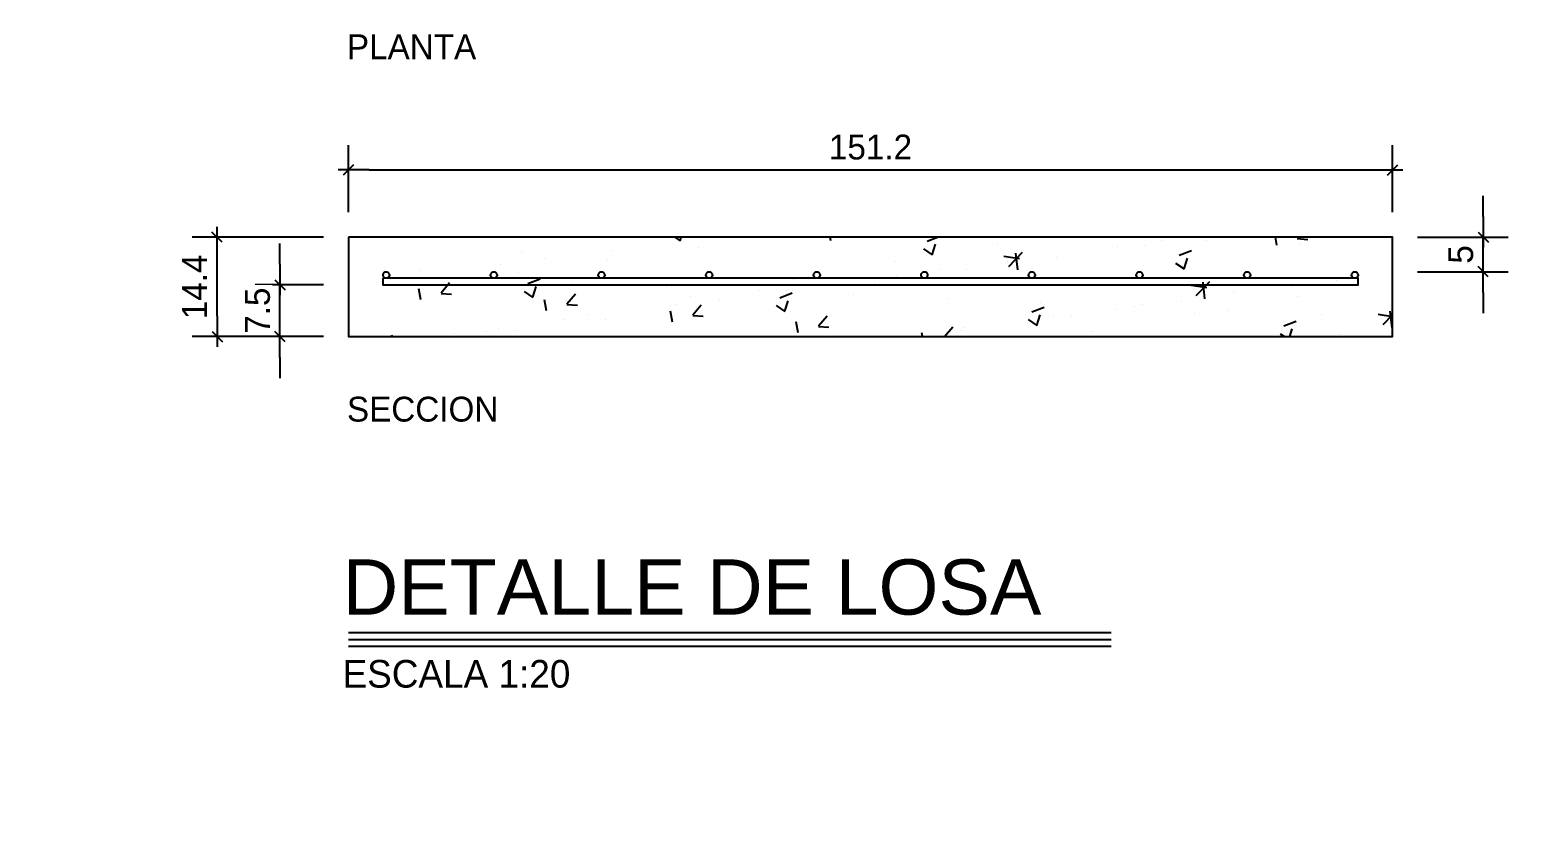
# Model space of a CAD drawing. Header units: millimetres. Extents: x 19458 to 19711, y 4351 to 4752.
# Drawn here: x 19489.28 to 19491.459, y 4517.123 to 4518.287 of the extents above; entities that cross this region are included whole.
import ezdxf
from ezdxf.enums import TextEntityAlignment as Align

# ---------------------------------------------------------------- set-up
doc = ezdxf.new("R2010")
doc.units = ezdxf.units.MM
for name, color, linetype in [('0 @ 0.2', 7, 'Continuous'), ('cotas', 1, 'Continuous'), ('cotas @ 500', 1, 'Continuous'), ('TEXTO @ 0.2', 2, 'Continuous'), ('TEXTOS TITULOS @ 0.2', 3, 'Continuous')]:
    doc.layers.add(name, color=color, linetype=linetype)
doc.styles.add('century gothic', font='GOTHIC.TTF')
doc.styles.add('COTAS SMC', font='GOTHIC.TTF')
doc.styles.add('NOTAS', font='GOTHIC.TTF')
doc.styles.add('SMCtitulos', font='sanss___.ttf')
doc.dimstyles.new('ANOTATIVE 100 SMCONSTRUCCIONES', dxfattribs={"dimscale": 0, "dimtxt": 0.18, "dimasz": 0.15, "dimexe": 0.18, "dimexo": 0.09, "dimgap": 0.1, "dimtad": 1, "dimzin": 0, "dimdsep": 46, "dimtxsty": 'century gothic', "dimblk1": 'FLECHA1', "dimblk2": 'FLECHA1', "dimsah": 1, "dimcen": 0.18, "dimdle": 0.075, "dimclrd": 1, "dimclre": 1, "dimclrt": 2, "dimaunit": 1, "dimadec": 0, "dimazin": 0, "dimtfac": 0.75, "dimtix": 1, "dimtmove": 2, "dimatfit": 3, "dimfxl": 0.09, "dimtvp": 1.5, "dimtfill": 1, "dimtolj": 1, "dimtzin": 0, "dimarcsym": 0})
doc.dimstyles.new('ANOTATIVE CM SMCONSTRUCCIONES', dxfattribs={"dimscale": 0, "dimtxt": 0.18, "dimasz": 0.15, "dimexe": 0.18, "dimexo": 0.18, "dimgap": 0.07, "dimtad": 1, "dimdec": 1, "dimlfac": 100, "dimdsep": 46, "dimtxsty": 'century gothic', "dimblk1": 'FLECHA1', "dimblk2": 'FLECHA1', "dimsah": 1, "dimcen": 0.18, "dimdle": 0.075, "dimclrd": 1, "dimclre": 1, "dimclrt": 2, "dimaunit": 1, "dimadec": 0, "dimazin": 2, "dimtfac": 0.75, "dimtdec": 1, "dimtix": 1, "dimtmove": 2, "dimatfit": 3, "dimfxl": 0.09, "dimtvp": 1.5, "dimtfill": 1, "dimtolj": 1, "dimtzin": 0, "dimarcsym": 0})
doc.dimstyles.new('PIES SMCONSTRUCCIONES', dxfattribs={"dimscale": 0, "dimtxt": 0.18, "dimasz": 0.2, "dimexe": 0.18, "dimexo": 0, "dimgap": 0.1, "dimtad": 1, "dimdec": 0, "dimlfac": 39.370079, "dimzin": 0, "dimdsep": 46, "dimlunit": 4, "dimtxsty": 'COTAS SMC', "dimblk1": 'FLECHA1', "dimblk2": 'FLECHA1', "dimsah": 1, "dimcen": 0.2, "dimdle": 0.075, "dimclrd": 1, "dimclre": 1, "dimclrt": 2, "dimaunit": 1, "dimadec": 0, "dimazin": 0, "dimtfac": 0.75, "dimtdec": 0, "dimtix": 1, "dimtmove": 2, "dimatfit": 3, "dimfxl": 0.09, "dimtvp": 1.5, "dimtfill": 1, "dimtolj": 1, "dimtzin": 0, "dimarcsym": 0})

# ---------------------------------------------------------------- blocks, each defined once
blk = doc.blocks.new('FLECHA1')
at = {"color": 4}
blk.add_line((-0.246176, -0.248081), (0.248081, 0.25), dxfattribs=at)
at = {"color": 1}
blk.add_line((-1, 0), (0.496162, 0), dxfattribs=at)
blk = doc.blocks.new('*D419')
at = {"layer": 'cotas', "color": 1, "lineweight": -2, "transparency": 16777216}
for p, q in [((19614.326, 4625.8448), (19614.326, 4700.8448)), ((19570.9836, 4550.8448), (19524.326, 4550.8448)), ((19614.326, 4548.4298), (19614.326, 4550.8448)), ((19570.5339, 4548.4298), (19524.326, 4548.4298)), ((19614.326, 4473.4298), (19614.326, 4398.4298))]:
    blk.add_line(p, q, dxfattribs=at)
at = {"layer": 'Defpoints', "color": 0, "transparency": 16777216}
for p in [(19614.326, 4550.8448), (19615.9836, 4550.8448), (19615.5339, 4548.4298)]:
    blk.add_point(p, dxfattribs=at)
at = {"layer": 'cotas', "color": 1, "lineweight": -2, "transparency": 16777216, "xscale": 75, "yscale": 75, "zscale": 75}
for p, rotation in [((19614.326, 4550.8448), 270), ((19614.326, 4548.4298), 90)]:
    blk.add_blockref('FLECHA1', p, dxfattribs=dict(at, rotation=rotation))
at = {"layer": 'cotas', "color": 2, "transparency": 16777216, "insert": (19517.3376, 4549.6373), "char_height": 90, "attachment_point": 5, "rotation": 90, "style": 'century gothic', "bg_fill": 3, "box_fill_scale": 1.1, "bg_fill_color": 256, "bg_fill_true_color": 13158600, "bg_fill_transparency": 0}
blk.add_mtext('\\A1;2.42', dxfattribs=at)
blk = doc.blocks.new('*D474')
at = {"layer": 'cotas', "color": 1, "lineweight": -2, "transparency": 16777216}
for p, q in [((19620.0128, 4651.7533), (19620.0128, 4751.7533)), ((19620.4168, 4551.7533), (19530.0128, 4551.7533)), ((19620.0128, 4550.5333), (19620.0128, 4551.7533)), ((19620.4168, 4550.5333), (19530.0128, 4550.5333)), ((19620.0128, 4450.5333), (19620.0128, 4350.5333))]:
    blk.add_line(p, q, dxfattribs=at)
at = {"layer": 'Defpoints', "color": 0, "transparency": 16777216}
for p in [(19620.0128, 4551.7533), (19620.4168, 4551.7533), (19620.4168, 4550.5333)]:
    blk.add_point(p, dxfattribs=at)
at = {"layer": 'cotas', "color": 1, "lineweight": -2, "transparency": 16777216, "xscale": 100, "yscale": 100, "zscale": 100}
for p, rotation in [((19620.0128, 4551.7533), 270), ((19620.0128, 4550.5333), 90)]:
    blk.add_blockref('FLECHA1', p, dxfattribs=dict(at, rotation=rotation))
at = {"layer": 'cotas', "color": 2, "transparency": 16777216, "insert": (19523.8809, 4551.1433), "char_height": 90, "attachment_point": 5, "rotation": 90, "style": 'COTAS SMC', "bg_fill": 3, "box_fill_scale": 1.1, "bg_fill_color": 256, "bg_fill_true_color": 13158600, "bg_fill_transparency": 0}
blk.add_mtext("\\A1;4'", dxfattribs=at)
blk = doc.blocks.new('*U680')
at = {"color": 2}
blk.add_line((0, 0.052), (5.524, 0.052), dxfattribs=at)
at = {"color": 250}
blk.add_line((0, 0), (5.524, 0), dxfattribs=at)
at = {"color": 7}
blk.add_line((0, -0.047), (5.524, -0.047), dxfattribs=at)
at = {"color": 0, "linetype": 'ByBlock', "lineweight": -2, "style": 'NOTAS'}
for tag, p in [('1TITLE', (0.027, 1.014)), ('2TITLE', (-0.043, 0.181))]:
    blk.add_attdef(tag, p, '', height=0.3, dxfattribs=at)
blk.add_attdef('SCALE', text='', height=0.18, dxfattribs=at).set_placement((-0.043, -0.148), align=Align.TOP_LEFT)
blk = doc.blocks.new('*D884')
at = {"color": 1, "lineweight": -2, "transparency": 16777216}
for p, q in [((19489.6422, 4517.9482), (19489.6422, 4517.9782)), ((19489.7054, 4517.9182), (19489.6062, 4517.9182)), ((19489.6422, 4517.8432), (19489.6422, 4517.9182)), ((19489.7054, 4517.8432), (19489.6062, 4517.8432)), ((19489.6422, 4517.8132), (19489.6422, 4517.7832))]:
    blk.add_line(p, q, dxfattribs=at)
at = {"layer": 'Defpoints', "color": 0, "transparency": 16777216}
for p in [(19489.6422, 4517.9182), (19489.7414, 4517.9182), (19489.7414, 4517.8432)]:
    blk.add_point(p, dxfattribs=at)
at = {"color": 1, "lineweight": -2, "transparency": 16777216, "xscale": 0.03, "yscale": 0.03, "zscale": 0.03}
for p, rotation in [((19489.6422, 4517.9182), 270), ((19489.6422, 4517.8432), 90)]:
    blk.add_blockref('FLECHA1', p, dxfattribs=dict(at, rotation=rotation))
at = {"color": 2, "transparency": 16777216, "insert": (19489.6098, 4517.8807), "char_height": 0.036, "attachment_point": 5, "rotation": 90, "style": 'century gothic', "bg_fill": 3, "box_fill_scale": 1.1, "bg_fill_color": 256, "bg_fill_true_color": 13158600, "bg_fill_transparency": 0}
blk.add_mtext('\\A1;7.5', dxfattribs=at)
blk = doc.blocks.new('*D885')
at = {"color": 1, "lineweight": -2, "transparency": 16777216}
for p, q in [((19489.7054, 4517.9872), (19489.5152, 4517.9872)), ((19489.5512, 4517.8732), (19489.5512, 4517.9572)), ((19489.7054, 4517.8432), (19489.5152, 4517.8432))]:
    blk.add_line(p, q, dxfattribs=at)
at = {"layer": 'Defpoints', "color": 0, "transparency": 16777216}
for p in [(19489.5512, 4517.9872), (19489.7414, 4517.9872), (19489.7414, 4517.8432)]:
    blk.add_point(p, dxfattribs=at)
at = {"color": 1, "lineweight": -2, "transparency": 16777216, "xscale": 0.03, "yscale": 0.03, "zscale": 0.03}
for p, rotation in [((19489.5512, 4517.9872), 90), ((19489.5512, 4517.8432), 270)]:
    blk.add_blockref('FLECHA1', p, dxfattribs=dict(at, rotation=rotation))
at = {"color": 2, "transparency": 16777216, "insert": (19489.5184, 4517.9152), "char_height": 0.036, "attachment_point": 5, "rotation": 90, "style": 'century gothic', "bg_fill": 3, "box_fill_scale": 1.1, "bg_fill_color": 256, "bg_fill_true_color": 13158600, "bg_fill_transparency": 0}
blk.add_mtext('\\A1;14.4', dxfattribs=at)
blk = doc.blocks.new('*D886')
at = {"color": 1, "lineweight": -2, "transparency": 16777216}
for p, q in [((19491.3851, 4518.0172), (19491.3851, 4518.0472)), ((19491.2898, 4517.9872), (19491.4211, 4517.9872)), ((19491.3851, 4517.9372), (19491.3851, 4517.9872)), ((19491.2898, 4517.9372), (19491.4211, 4517.9372)), ((19491.3851, 4517.9072), (19491.3851, 4517.8772))]:
    blk.add_line(p, q, dxfattribs=at)
at = {"layer": 'Defpoints', "color": 0, "transparency": 16777216}
for p in [(19491.2538, 4517.9872), (19491.3851, 4517.9872), (19491.2538, 4517.9372)]:
    blk.add_point(p, dxfattribs=at)
at = {"color": 1, "lineweight": -2, "transparency": 16777216, "xscale": 0.03, "yscale": 0.03, "zscale": 0.03}
for p, rotation in [((19491.3851, 4517.9872), 270), ((19491.3851, 4517.9372), 90)]:
    blk.add_blockref('FLECHA1', p, dxfattribs=dict(at, rotation=rotation))
at = {"color": 2, "transparency": 16777216, "insert": (19491.3527, 4517.9622), "char_height": 0.036, "attachment_point": 5, "rotation": 90, "style": 'century gothic', "bg_fill": 3, "box_fill_scale": 1.1, "bg_fill_color": 256, "bg_fill_true_color": 13158600, "bg_fill_transparency": 0}
blk.add_mtext('\\A1;5', dxfattribs=at)
blk = doc.blocks.new('*D887')
at = {"color": 1, "lineweight": -2, "transparency": 16777216}
for p, q in [((19489.7414, 4518.0232), (19489.7414, 4518.1205)), ((19491.2538, 4518.0232), (19491.2538, 4518.1205)), ((19489.7714, 4518.0845), (19491.2238, 4518.0845))]:
    blk.add_line(p, q, dxfattribs=at)
at = {"layer": 'Defpoints', "color": 0, "transparency": 16777216}
for p in [(19491.2538, 4518.0845), (19489.7414, 4517.9872), (19491.2538, 4517.9872)]:
    blk.add_point(p, dxfattribs=at)
at = {"color": 1, "lineweight": -2, "transparency": 16777216, "xscale": 0.03, "yscale": 0.03, "zscale": 0.03, "rotation": 180}
blk.add_blockref('FLECHA1', (19489.7414, 4518.0845), dxfattribs=at)
at = {"color": 1, "lineweight": -2, "transparency": 16777216, "xscale": 0.03, "yscale": 0.03, "zscale": 0.03}
blk.add_blockref('FLECHA1', (19491.2538, 4518.0845), dxfattribs=at)
at = {"color": 2, "transparency": 16777216, "insert": (19490.4976, 4518.1174), "char_height": 0.036, "attachment_point": 5, "style": 'century gothic', "bg_fill": 3, "box_fill_scale": 1.1, "bg_fill_color": 256, "bg_fill_true_color": 13158600, "bg_fill_transparency": 0}
blk.add_mtext('\\A1;151.2', dxfattribs=at)
blk = doc.blocks.new('*U1037')
at = {"layer": 'cotas @ 500'}
dim = blk.add_linear_dim(base=(19614.3260382735, 4550.8448237801), p1=(19615.5338597089, 4548.4298237801), p2=(19615.9836080801, 4550.8448237801), angle=90, dimstyle='ANOTATIVE 100 SMCONSTRUCCIONES', override={"dimscale": 500, "dimtix": 1, "dimtofl": 1, "dimtmove": 1, "dimatfit": 1}, dxfattribs=at)
dim.commit()
dim.dimension.update_dxf_attribs({"geometry": '*D419', "text_midpoint": (19517.3375950376, 4549.6373237801)})
blk = doc.blocks.new('*U1039')
at = {"layer": 'cotas @ 500'}
dim = blk.add_linear_dim(base=(19620.0128, 4551.7533), p1=(19620.4168, 4550.5333), p2=(19620.4168, 4551.7533), angle=90, dimstyle='PIES SMCONSTRUCCIONES', override={"dimscale": 500, "dimtix": 1, "dimtofl": 1, "dimtmove": 2, "dimatfit": 3}, dxfattribs=at)
dim.commit()
dim.dimension.update_dxf_attribs({"geometry": '*D474', "text_midpoint": (19523.8809, 4551.1433)})

msp = doc.modelspace()

# ---------------------------------------------------------------- block references
at = {"layer": 'cotas'}
msp.add_blockref('*U1037', (0, 0), dxfattribs=at)

# ---------------------------------------------------------------- next in the draw order: block references
msp.add_blockref('*U1039', (0, 0), dxfattribs=at)

# ---------------------------------------------------------------- next in the draw order: hatches: boundary and pattern name
h = msp.add_hatch()
h.set_pattern_fill('AR-CONC', color=250, scale=0.001)
h.paths.add_polyline_path([(19489.7414, 4517.9872), (19489.7414, 4517.8432), (19491.2538, 4517.8432), (19491.2538, 4517.9872)])

# ---------------------------------------------------------------- next in the draw order: linework, layer by layer
at = {"color": 3}
msp.add_lwpolyline([(19489.7414, 4517.9872), (19489.7414, 4517.8432), (19491.2538, 4517.8432), (19491.2538, 4517.9872)], close=True, dxfattribs=at)
at = {"color": 1}
msp.add_lwpolyline([(19489.7914, 4517.9278), (19489.7914, 4517.9182), (19491.2038, 4517.9182), (19491.2038, 4517.9278)], close=True, dxfattribs=at)
for centre in [(19489.7962, 4517.9324), (19489.952, 4517.9324), (19490.1079, 4517.9324), (19490.2638, 4517.9324), (19490.4197, 4517.9324), (19490.5756, 4517.9324), (19490.7314, 4517.9324), (19490.8873, 4517.9324), (19491.0432, 4517.9324), (19491.199, 4517.9324), (19491.1991, 4517.9324)]:
    msp.add_circle(centre, 0.00476, dxfattribs=at)

# ---------------------------------------------------------------- next in the draw order: block references
at = {"layer": 'TEXTOS TITULOS @ 0.2'}
ref = msp.add_blockref('*U680', (19489.7414, 4517.4045), dxfattribs=dict(at, xscale=0.2, yscale=0.2, zscale=0.2))
ref.add_attrib('2TITLE', 'DETALLE DE LOSA', (19489.7328, 4517.4407), dxfattribs={"layer": '0', "color": 0, "linetype": 'ByBlock', "lineweight": -2, "height": 0.08, "style": 'SMCtitulos'})
ref.add_attrib('SCALE', 'ESCALA 1:20', dxfattribs={"layer": '0', "color": 0, "linetype": 'ByBlock', "lineweight": -2, "height": 0.04, "style": 'NOTAS'}).set_placement((19489.7328, 4517.375), align=Align.TOP_LEFT)

# ---------------------------------------------------------------- next in the draw order: texts
at = {"layer": 'TEXTO @ 0.2', "color": 2, "char_height": 0.036, "width": 0.095414, "attachment_point": 1, "style": 'century gothic'}
for s, insert in [('PLANTA ', (19489.7392, 4518.2808)), ('SECCION ', (19489.7392, 4517.7562))]:
    msp.add_mtext(s, dxfattribs=dict(at, insert=insert))

# ---------------------------------------------------------------- next in the draw order: dimensions: what is measured, and where the dimension line sits
at = {"layer": '0 @ 0.2'}
for base, p1, p2, picture, middle in [((19491.3851, 4517.9872), (19491.2538, 4517.9372), (19491.2538, 4517.9872), '*D886', (19491.3527, 4517.9622)), ((19489.6422, 4517.9182), (19489.7414, 4517.8432), (19489.7414, 4517.9182), '*D884', (19489.6098, 4517.8807))]:
    dim = msp.add_linear_dim(base=base, p1=p1, p2=p2, angle=90, dimstyle='ANOTATIVE CM SMCONSTRUCCIONES', override={"dimscale": 0.2, "dimtix": 1, "dimtofl": 1, "dimtmove": 2, "dimatfit": 3}, dxfattribs=at)
    dim.commit()
    dim.dimension.update_dxf_attribs({"geometry": picture, "text_midpoint": middle})

# ---------------------------------------------------------------- next in the draw order: dimensions: what is measured, and where the dimension line sits
dim = msp.add_linear_dim(base=(19489.5512, 4517.9872), p1=(19489.7414, 4517.8432), p2=(19489.7414, 4517.9872), angle=90, dimstyle='ANOTATIVE CM SMCONSTRUCCIONES', override={"dimscale": 0.2, "dimtix": 1, "dimtofl": 1, "dimtmove": 2, "dimatfit": 3}, dxfattribs=at)
dim.commit()
dim.dimension.update_dxf_attribs({"geometry": '*D885', "text_midpoint": (19489.5184, 4517.9152)})

# ---------------------------------------------------------------- next in the draw order: dimensions: what is measured, and where the dimension line sits
dim = msp.add_linear_dim(base=(19491.2538, 4518.0845), p1=(19489.7414, 4517.9872), p2=(19491.2538, 4517.9872), dimstyle='ANOTATIVE CM SMCONSTRUCCIONES', override={"dimscale": 0.2, "dimtix": 1, "dimtofl": 1, "dimtmove": 2, "dimatfit": 3}, dxfattribs=at)
dim.commit()
dim.dimension.update_dxf_attribs({"geometry": '*D887', "text_midpoint": (19490.4976, 4518.1174)})

doc.saveas('drawing.dxf')
